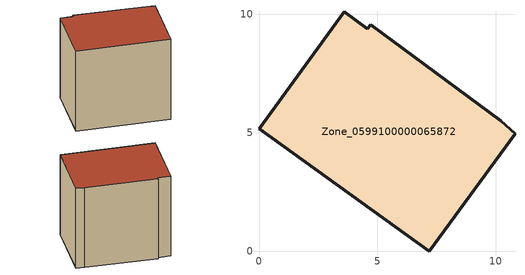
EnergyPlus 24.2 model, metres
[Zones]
Zone_0599100000065872
 floor ground (C_G): 4.58,9.38 4.71,9.56 10.21,5.51 10.81,4.96 7.19,0 0,5.16 3.6,10.1 z0.02
 wall outside (C_F): 7.19,0 10.81,4.96 10.21,5.51 4.71,9.56 4.58,9.38 3.6,10.1 0,5.16 7.19,0 z0.02:8.39
 roof outside (C_R): 3.6,10.1 0,5.16 7.19,0 10.81,4.96 10.21,5.51 4.71,9.56 4.58,9.38 z8.39
[BUILDING]
Pand.0599100000065872: North Axis=0; Terrain=City; Loads Convergence Tolerance Value=0.04; Temperature Convergence Tolerance Value=0.4; Solar Distribution=FullExterior; Maximum Number of Warmup Days=25; Minimum Number of Warmup Days=1
[Site:Location]
Rotterdam.The.Hague.AP_ZH_NLD Design_Conditions: Latitude=51.96; Longitude=4.45; Time Zone=1; Elevation=-4.5
[SITE:GROUNDTEMPERATURE:BUILDINGSURFACE]
18, 18, 18, 18, 18, 18, 18, 18, 18, 18, 18, 18
[MATERIAL] Thermal Absorptance=0.9; Solar Absorptance=0.7; Visible Absorptance=0.7
Name | Roughness | Thickness | Conductivity | Density | Specific Heat
G.TC.1946-1964 | MediumSmooth | 0.15 | 1 | 540 | 1210
F.TC.1946-1964 | Rough | 0.3 | 0.857143 | 1920 | 840
R.TC.1946-1964 | MediumRough | 0.2 | 0.235294 | 1500 | 1000
[CONSTRUCTION]
C_G: G.TC.1946-1964
C_F: F.TC.1946-1964
C_R: R.TC.1946-1964
[ZONE]
Zone_0599100000065872: Type=1; Multiplier=1; Ceiling Height=Autocalculate; Volume=Autocalculate; Floor Area=autocalculate; Part of Total Floor Area=Yes
[ZONEINFILTRATION:DESIGNFLOWRATE]
Infil_Zone_0599100000065872: Zone or ZoneList or Space or SpaceList=Zone_0599100000065872; Schedule=AlwaysOn; Design Flow Rate Calculation Method=Flow/Area; Flow Rate per Floor Area=0.003; Constant Term Coefficient=1; Temperature Term Coefficient=0; Velocity Term Coefficient=0; Velocity Squared Term Coefficient=0
[HVACTEMPLATE:ZONE:IDEALLOADSAIRSYSTEM]
Zone_0599100000065872: Maximum Heating Supply Air Temperature=50; Minimum Cooling Supply Air Temperature=13; Maximum Heating Supply Air Humidity Ratio=0.0156; Minimum Cooling Supply Air Humidity Ratio=0.0077; Heating Limit=NoLimit; Cooling Limit=NoLimit; Dehumidification Control Type=ConstantSensibleHeatRatio; Cooling Sensible Heat Ratio=0.7; Dehumidification Setpoint=60; Humidification Control Type=None; Humidification Setpoint=30; Outdoor Air Method=None; Outdoor Air Flow Rate per Person=0.00944; Outdoor Air Flow Rate per Zone Floor Area=0; Outdoor Air Flow Rate per Zone=0; Demand Controlled Ventilation Type=None; Outdoor Air Economizer Type=NoEconomizer; Heat Recovery Type=None; Sensible Heat Recovery Effectiveness=0.7; Latent Heat Recovery Effectiveness=0.65
[ZONECONTROL:THERMOSTAT]
ThermostatControl_Zone_0599100000065872: Zone or ZoneList=Zone_0599100000065872; Control Type Schedule=DualSetpointControlType; Control 1=Thermostat_Zone_0599100000065872; Temperature Difference Between Cutout And Setpoint=0
[THERMOSTATSETPOINT:DUALSETPOINT]
Thermostat_Zone_0599100000065872: Heating Setpoint Temperature Schedule=HeatingSetpoint_Zone_0599100000065872; Cooling Setpoint Temperature Schedule=CoolingSetpoint_Zone_0599100000065872
[SCHEDULE:COMPACT]
HeatingSetpoint_Zone_0599100000065872: Through: 12/31, For: AllDays, Until: 24:00, 21
CoolingSetpoint_Zone_0599100000065872: Through: 12/31, For: AllDays, Until: 24:00, 24
DualSetpointControlType: Through: 12/31, For: AllDays, Until: 24:00, 4
AlwaysOn: Through: 12/31, For: AllDays, Until: 24:00, 1
